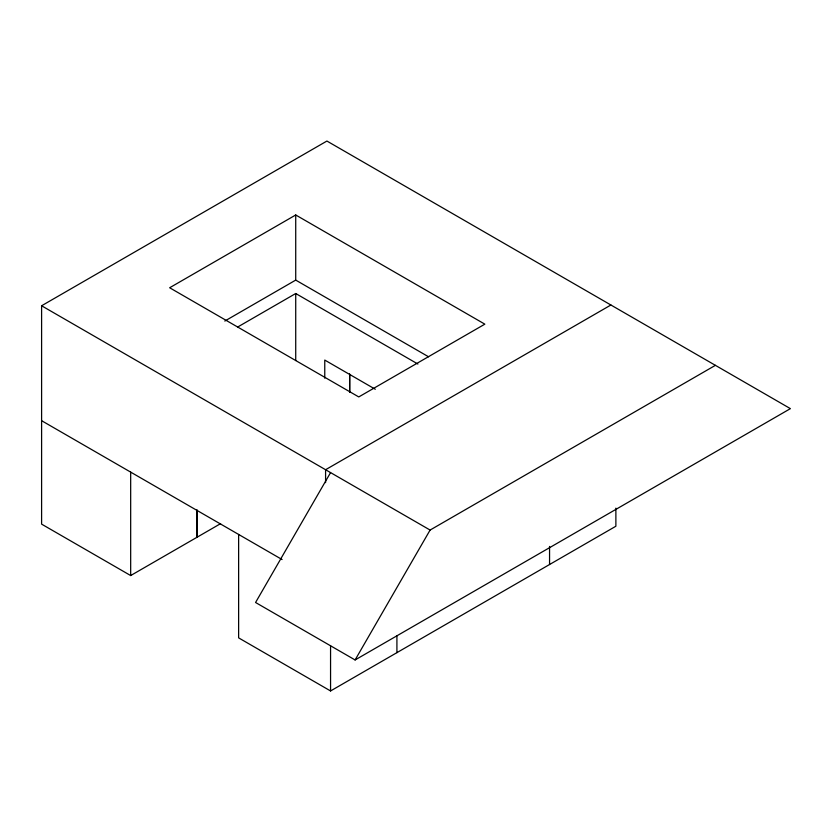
<?xml version="1.0" encoding="UTF-8"?>
<svg xmlns="http://www.w3.org/2000/svg" width="832" height="832" viewBox="0 0 832 832"><rect width="100%" height="100%" fill="white"/><g stroke="black" fill="none" stroke-linecap="round" stroke-linejoin="round"><path stroke-width="1.25" d="M330.564 472.597L255.57 602.493L355.098 659.953L790.4 408.637L326.914 141.045L41.6 305.77L41.6 524.129L130.676 575.557L220.605 523.64M130.676 575.557L130.676 472.118M238.628 534.446L238.628 637.874L330.564 690.955L615.878 526.23L615.878 508.134M330.564 690.955L330.564 645.705M396.916 652.652L396.916 635.846M549.557 564.522L549.557 546.426M355.098 659.953L430.092 530.057L715.406 365.331M295.724 214.978L169.655 287.758L358.769 396.937L484.838 324.158L295.724 214.978L295.724 280.103L428.553 356.782M224.817 321.048L295.724 280.103M237.598 327.07L295.724 293.509L417.893 364.042M610.906 305.001L325.582 469.726L325.582 482.643M375.305 389.251L324.761 360.069L324.761 378.206M41.6 305.77L430.092 530.057M41.6 420.69L282.11 559.551M295.724 293.509L295.724 360.537M197.028 510.099L197.028 537.243L197.028 510.099M349.669 374.13L349.669 392.226L349.669 374.13"/></g></svg>
